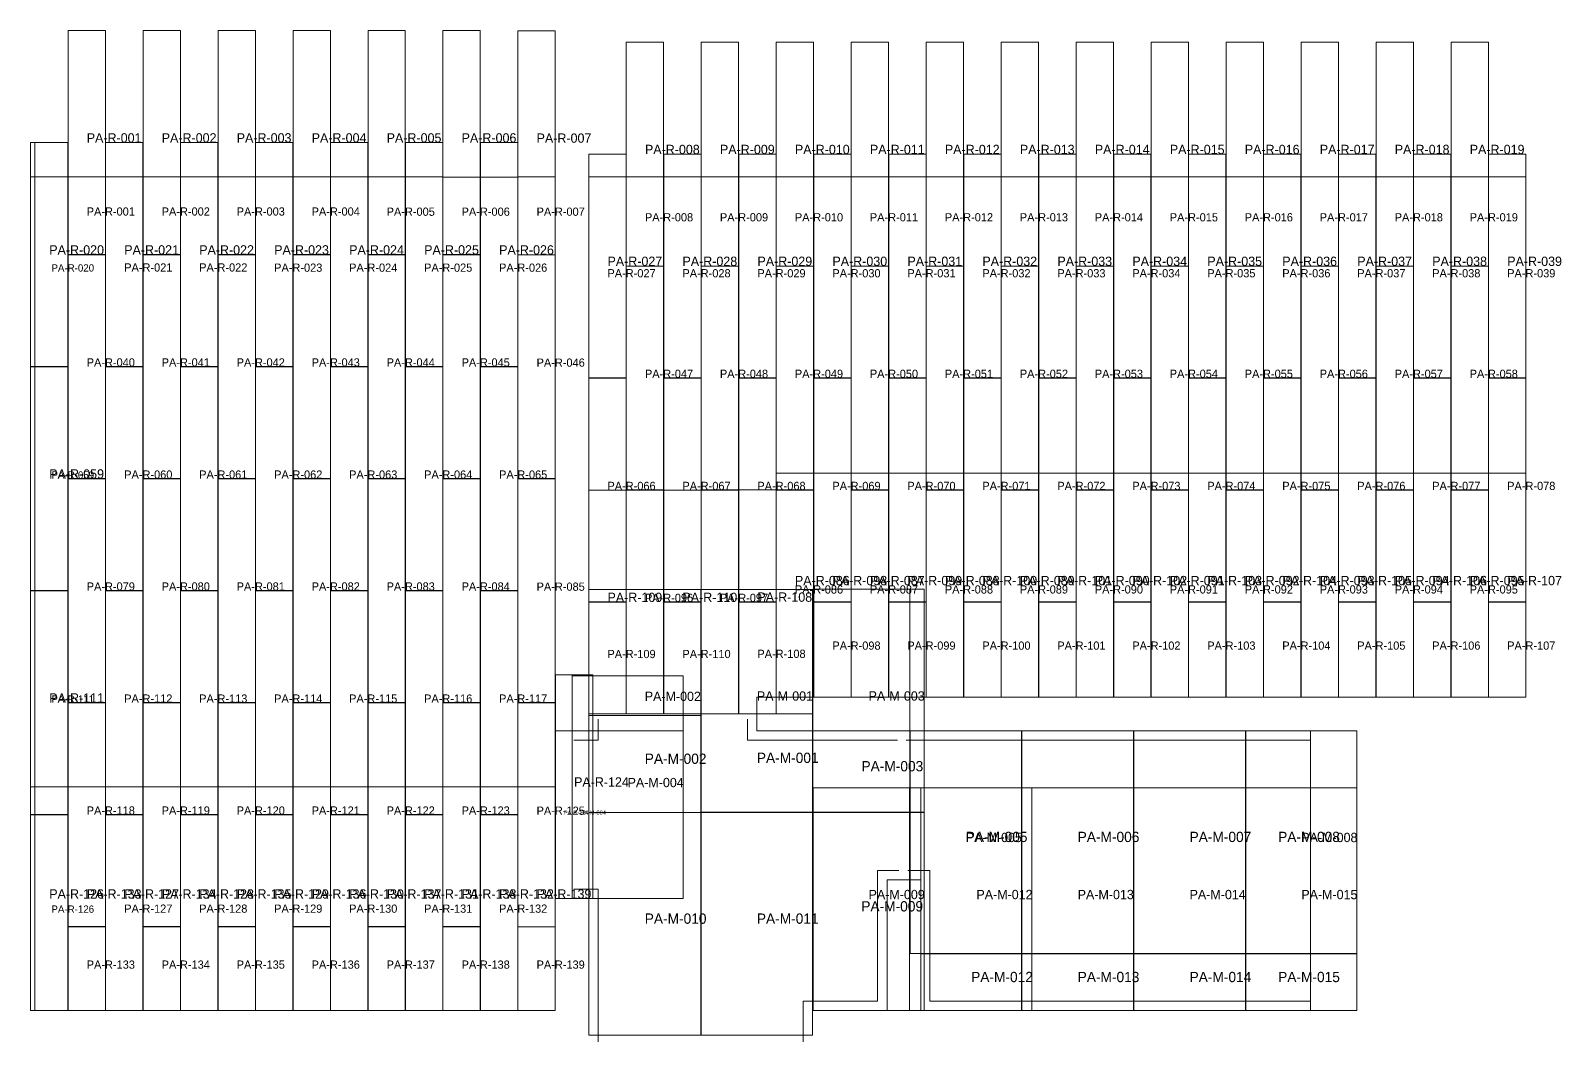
# Model space of a CAD drawing. Header units: metres. Extents: x 489.5 to 518.3, y -112.5 to -80.1.
# Drawn here: x 499.75 to 507.96, y -86.69 to -81.31 of the extents above; entities that cross this region are included whole.
import ezdxf

# ---------------------------------------------------------------- set-up
doc = ezdxf.new("R2010")
doc.units = ezdxf.units.M
for name, color, linetype, lineweight, plot in [('ETIQUETAS', 7, 'Continuous', 0, False), ('PISO-MORET', 30, 'Continuous', 0, False), ('PISO-ROYAL-WALNUT', 4, 'Continuous', 0, False), ('SOBRANTES-MAPA', 6, 'Continuous', 0, False), ('SOBRANTES-RECORTE', 2, 'Continuous', 0, False), ('SOBRANTES-TEXTO', 6, 'Continuous', 0, False), ('ZOCLO', 3, 'Continuous', 0, False)]:
    doc.layers.add(name, color=color, linetype=linetype, lineweight=lineweight, plot=plot)

msp = doc.modelspace()

# ---------------------------------------------------------------- linework, layer by layer
at = {"layer": 'PISO-MORET'}
for points in [[(502.744, -85.498), (503.344, -85.498), (503.344, -84.978), (502.744, -84.978)], [(503.9442, -85.4964), (503.3462, -85.4964), (503.3462, -84.9692), (503.6443, -84.9692), (503.6443, -85.0604), (503.9442, -85.0604)], [(502.654, -85.96), (502.744, -85.96), (502.744, -85.06), (502.654, -85.06)], [(503.946, -85.496), (504.466, -85.496), (504.466, -85.06), (503.946, -85.06)], [(504.4662, -85.0604), (505.0642, -85.0604), (505.0642, -86.2544), (504.5242, -86.2544), (504.5242, -85.8604), (504.4662, -85.8604)], [(505.0662, -86.2544), (505.6642, -86.2544), (505.6642, -85.0604), (505.0662, -85.0604)], [(505.6662, -86.2544), (506.2642, -86.2544), (506.2642, -85.0604), (505.6662, -85.0604)], [(506.2662, -86.2544), (506.6142, -86.2544), (506.6142, -85.0604), (506.2662, -85.0604)], [(502.7442, -86.6924), (503.3442, -86.6924), (503.3442, -85.4984), (502.7442, -85.4984)], [(503.3462, -86.6924), (503.9442, -86.6924), (503.9442, -85.4984), (503.3462, -85.4984)], [(503.9462, -86.5604), (503.9462, -85.4984), (504.4642, -85.4984), (504.4642, -85.8604), (504.3442, -85.8604), (504.3442, -86.5604)], [(504.5242, -86.5604), (505.0642, -86.5604), (505.0642, -86.2564), (504.5242, -86.2564)], [(505.0662, -86.5604), (505.6642, -86.5604), (505.6642, -86.2564), (505.0662, -86.2564)], [(505.6662, -86.5604), (506.2642, -86.5604), (506.2642, -86.2564), (505.6662, -86.2564)], [(506.2662, -86.5604), (506.6142, -86.5604), (506.6142, -86.2564), (506.2662, -86.2564)]]:
    msp.add_lwpolyline(points, close=True, dxfattribs=at)
at = {"layer": 'PISO-ROYAL-WALNUT'}
for points in [[(499.7742, -83.1079), (499.9512, -83.1079), (499.9512, -82.0906), (499.7742, -82.0906)], [(499.9522, -82.5074), (500.1522, -82.5074), (500.1522, -82.0906), (499.9522, -82.0906)], [(500.1532, -83.1079), (500.3532, -83.1079), (500.3532, -82.0907), (500.1532, -82.0907)], [(500.3542, -82.5074), (500.5542, -82.5074), (500.5542, -82.0909), (500.3542, -82.0909)], [(500.5552, -83.1079), (500.7552, -83.1079), (500.7552, -82.091), (500.5552, -82.091)], [(500.7562, -82.5074), (500.9562, -82.5074), (500.9562, -82.0912), (500.7562, -82.0912)], [(500.9572, -83.1079), (501.1572, -83.1079), (501.1572, -82.0913), (500.9572, -82.0913)], [(501.1582, -82.5074), (501.3582, -82.5074), (501.3582, -82.0915), (501.1582, -82.0915)], [(501.3592, -83.1079), (501.5592, -83.1079), (501.5592, -82.0916), (501.3592, -82.0916)], [(501.5602, -82.5074), (501.7602, -82.5074), (501.7602, -82.0918), (501.5602, -82.0918)], [(501.7612, -83.1079), (501.9612, -83.1079), (501.9612, -82.0919), (501.7612, -82.0919)], [(501.9622, -82.5074), (502.1622, -82.5074), (502.1622, -82.0921), (501.9622, -82.0921)], [(502.1632, -83.1079), (502.3632, -83.1079), (502.3632, -82.0922), (502.1632, -82.0922)], [(502.3642, -82.5087), (502.5642, -82.5087), (502.5642, -82.0905), (502.3642, -82.0905)], [(502.7442, -83.1689), (502.9442, -83.1689), (502.9442, -82.0905), (502.7442, -82.0905)], [(502.9452, -82.5694), (503.1452, -82.5694), (503.1452, -82.0905), (502.9452, -82.0905)], [(503.1462, -83.1689), (503.3462, -83.1689), (503.3462, -82.0905), (503.1462, -82.0905)], [(503.3472, -82.5694), (503.5472, -82.5694), (503.5472, -82.0905), (503.3472, -82.0905)], [(503.5482, -83.1689), (503.7482, -83.1689), (503.7482, -82.0905), (503.5482, -82.0905)], [(503.7492, -82.5694), (503.9492, -82.5694), (503.9492, -82.0905), (503.7492, -82.0905)], [(503.9502, -83.1689), (504.1502, -83.1689), (504.1502, -82.0905), (503.9502, -82.0905)], [(504.1512, -82.5694), (504.3512, -82.5694), (504.3512, -82.0905), (504.1512, -82.0905)], [(504.3522, -83.1689), (504.5522, -83.1689), (504.5522, -82.0905), (504.3522, -82.0905)], [(504.5532, -82.5694), (504.7532, -82.5694), (504.7532, -82.0905), (504.5532, -82.0905)], [(504.7542, -83.1689), (504.9542, -83.1689), (504.9542, -82.0905), (504.7542, -82.0905)], [(504.9552, -82.5694), (505.1552, -82.5694), (505.1552, -82.0905), (504.9552, -82.0905)], [(505.1562, -83.1689), (505.3562, -83.1689), (505.3562, -82.0905), (505.1562, -82.0905)], [(505.3572, -82.5694), (505.5572, -82.5694), (505.5572, -82.0905), (505.3572, -82.0905)], [(505.5582, -83.1689), (505.7582, -83.1689), (505.7582, -82.0905), (505.5582, -82.0905)], [(505.7592, -82.5694), (505.9592, -82.5694), (505.9592, -82.0905), (505.7592, -82.0905)], [(505.9602, -83.1689), (506.1602, -83.1689), (506.1602, -82.0905), (505.9602, -82.0905)], [(506.1612, -82.5694), (506.3612, -82.5694), (506.3612, -82.0905), (506.1612, -82.0905)], [(506.3622, -83.1689), (506.5622, -83.1689), (506.5622, -82.0905), (506.3622, -82.0905)], [(506.5632, -82.5694), (506.7632, -82.5694), (506.7632, -82.0905), (506.5632, -82.0905)], [(506.7642, -83.1689), (506.9642, -83.1689), (506.9642, -82.0905), (506.7642, -82.0905)], [(506.9652, -82.5694), (507.1652, -82.5694), (507.1652, -82.0905), (506.9652, -82.0905)], [(507.1662, -83.1689), (507.3662, -83.1689), (507.3662, -82.0905), (507.1662, -82.0905)], [(507.3672, -82.5694), (507.5672, -82.5694), (507.5672, -82.0905), (507.3672, -82.0905)], [(507.5682, -83.1689), (507.7682, -83.1689), (507.7682, -82.0905), (507.5682, -82.0905)], [(499.9522, -83.7084), (500.1522, -83.7084), (500.1522, -82.5084), (499.9522, -82.5084)], [(500.3542, -83.7084), (500.5542, -83.7084), (500.5542, -82.5084), (500.3542, -82.5084)], [(500.7562, -83.7084), (500.9562, -83.7084), (500.9562, -82.5084), (500.7562, -82.5084)], [(501.1582, -83.7084), (501.3582, -83.7084), (501.3582, -82.5084), (501.1582, -82.5084)], [(501.5602, -83.7084), (501.7602, -83.7084), (501.7602, -82.5084), (501.5602, -82.5084)], [(501.9622, -83.7084), (502.1622, -83.7084), (502.1622, -82.5084), (501.9622, -82.5084)], [(502.3642, -83.7087), (502.5642, -83.7087), (502.5642, -82.5087), (502.3642, -82.5087)], [(502.9452, -83.7694), (503.1452, -83.7694), (503.1452, -82.5694), (502.9452, -82.5694)], [(503.3472, -83.7694), (503.5472, -83.7694), (503.5472, -82.5694), (503.3472, -82.5694)], [(503.7492, -83.7694), (503.9492, -83.7694), (503.9492, -82.5694), (503.7492, -82.5694)], [(504.1512, -83.7694), (504.3512, -83.7694), (504.3512, -82.5694), (504.1512, -82.5694)], [(504.5532, -83.7694), (504.7532, -83.7694), (504.7532, -82.5694), (504.5532, -82.5694)], [(504.9552, -83.7694), (505.1552, -83.7694), (505.1552, -82.5694), (504.9552, -82.5694)], [(505.3572, -83.7694), (505.5572, -83.7694), (505.5572, -82.5694), (505.3572, -82.5694)], [(505.7592, -83.7694), (505.9592, -83.7694), (505.9592, -82.5694), (505.7592, -82.5694)], [(506.1612, -83.7694), (506.3612, -83.7694), (506.3612, -82.5694), (506.1612, -82.5694)], [(506.5632, -83.7694), (506.7632, -83.7694), (506.7632, -82.5694), (506.5632, -82.5694)], [(506.9652, -83.7694), (507.1652, -83.7694), (507.1652, -82.5694), (506.9652, -82.5694)], [(507.3672, -83.7694), (507.5672, -83.7694), (507.5672, -82.5694), (507.3672, -82.5694)], [(499.7742, -84.3089), (499.9512, -84.3089), (499.9512, -83.1089), (499.7742, -83.1089)], [(500.1532, -84.3089), (500.3532, -84.3089), (500.3532, -83.1089), (500.1532, -83.1089)], [(500.5552, -84.3089), (500.7552, -84.3089), (500.7552, -83.1089), (500.5552, -83.1089)], [(500.9572, -84.3089), (501.1572, -84.3089), (501.1572, -83.1089), (500.9572, -83.1089)], [(501.3592, -84.3089), (501.5592, -84.3089), (501.5592, -83.1089), (501.3592, -83.1089)], [(501.7612, -84.3089), (501.9612, -84.3089), (501.9612, -83.1089), (501.7612, -83.1089)], [(502.1632, -84.3089), (502.3632, -84.3089), (502.3632, -83.1089), (502.1632, -83.1089)], [(502.7442, -84.3699), (502.9442, -84.3699), (502.9442, -83.1699), (502.7442, -83.1699)], [(503.1462, -84.3699), (503.3462, -84.3699), (503.3462, -83.1699), (503.1462, -83.1699)], [(503.5482, -84.3699), (503.7482, -84.3699), (503.7482, -83.1699), (503.5482, -83.1699)], [(503.9502, -84.3699), (504.1502, -84.3699), (504.1502, -83.1699), (503.9502, -83.1699)], [(504.3522, -84.3699), (504.5522, -84.3699), (504.5522, -83.1699), (504.3522, -83.1699)], [(504.7542, -84.3699), (504.9542, -84.3699), (504.9542, -83.1699), (504.7542, -83.1699)], [(505.1562, -84.3699), (505.3562, -84.3699), (505.3562, -83.1699), (505.1562, -83.1699)], [(505.5582, -84.3699), (505.7582, -84.3699), (505.7582, -83.1699), (505.5582, -83.1699)], [(505.9602, -84.3699), (506.1602, -84.3699), (506.1602, -83.1699), (505.9602, -83.1699)], [(506.3622, -84.3699), (506.5622, -84.3699), (506.5622, -83.1699), (506.3622, -83.1699)], [(506.7642, -84.3699), (506.9642, -84.3699), (506.9642, -83.1699), (506.7642, -83.1699)], [(507.1662, -84.3699), (507.3662, -84.3699), (507.3662, -83.1699), (507.1662, -83.1699)], [(507.5682, -84.3699), (507.7682, -84.3699), (507.7682, -83.1699), (507.5682, -83.1699)], [(499.9522, -84.9094), (500.1522, -84.9094), (500.1522, -83.7094), (499.9522, -83.7094)], [(500.3542, -84.9094), (500.5542, -84.9094), (500.5542, -83.7094), (500.3542, -83.7094)], [(500.7562, -84.9094), (500.9562, -84.9094), (500.9562, -83.7094), (500.7562, -83.7094)], [(501.1582, -84.9094), (501.3582, -84.9094), (501.3582, -83.7094), (501.1582, -83.7094)], [(501.5602, -84.9094), (501.7602, -84.9094), (501.7602, -83.7094), (501.5602, -83.7094)], [(501.9622, -84.9094), (502.1622, -84.9094), (502.1622, -83.7094), (501.9622, -83.7094)], [(502.3642, -84.9097), (502.5642, -84.9097), (502.5642, -83.7097), (502.3642, -83.7097)], [(502.9452, -84.9704), (503.1452, -84.9704), (503.1452, -83.7704), (502.9452, -83.7704)], [(503.3472, -84.9704), (503.5472, -84.9704), (503.5472, -83.7704), (503.3472, -83.7704)], [(503.7492, -84.8804), (503.9492, -84.8804), (503.9492, -83.7703), (503.7492, -83.7703)], [(504.1512, -84.8804), (504.3512, -84.8804), (504.3512, -83.7703), (504.1512, -83.7703)], [(504.5532, -84.8804), (504.7532, -84.8804), (504.7532, -83.7703), (504.5532, -83.7703)], [(504.9552, -84.8804), (505.1552, -84.8804), (505.1552, -83.7703), (504.9552, -83.7703)], [(505.3572, -84.8804), (505.5572, -84.8804), (505.5572, -83.7703), (505.3572, -83.7703)], [(505.7592, -84.8804), (505.9592, -84.8804), (505.9592, -83.7703), (505.7592, -83.7703)], [(506.1612, -84.8804), (506.3612, -84.8804), (506.3612, -83.7703), (506.1612, -83.7703)], [(506.5632, -84.8804), (506.7632, -84.8804), (506.7632, -83.7703), (506.5632, -83.7703)], [(506.9652, -84.8804), (507.1652, -84.8804), (507.1652, -83.7703), (506.9652, -83.7703)], [(507.3672, -84.8804), (507.5672, -84.8804), (507.5672, -83.7703), (507.3672, -83.7703)], [(499.7742, -85.5099), (499.9512, -85.5099), (499.9512, -84.3099), (499.7742, -84.3099)], [(500.1532, -85.5099), (500.3532, -85.5099), (500.3532, -84.3099), (500.1532, -84.3099)], [(500.5552, -85.5099), (500.7552, -85.5099), (500.7552, -84.3099), (500.5552, -84.3099)], [(500.9572, -85.5099), (501.1572, -85.5099), (501.1572, -84.3099), (500.9572, -84.3099)], [(501.3592, -85.5099), (501.5592, -85.5099), (501.5592, -84.3099), (501.3592, -84.3099)], [(501.7612, -85.5099), (501.9612, -85.5099), (501.9612, -84.3099), (501.7612, -84.3099)], [(502.1632, -85.5099), (502.3632, -85.5099), (502.3632, -84.3099), (502.1632, -84.3099)], [(502.7442, -84.9704), (502.9442, -84.9704), (502.9442, -84.3709), (502.7442, -84.3709)], [(503.1462, -84.9704), (503.3462, -84.9704), (503.3462, -84.3709), (503.1462, -84.3709)], [(503.548, -84.969), (503.548, -84.371), (503.748, -84.371), (503.748, -84.8804), (503.6443, -84.8804), (503.6443, -84.969)], [(503.9502, -84.8804), (504.1502, -84.8804), (504.1502, -84.3708), (503.9502, -84.3708)], [(504.3522, -84.8804), (504.5522, -84.8804), (504.5522, -84.3708), (504.3522, -84.3708)], [(504.7542, -84.8804), (504.9542, -84.8804), (504.9542, -84.3708), (504.7542, -84.3708)], [(505.1562, -84.8804), (505.3562, -84.8804), (505.3562, -84.3708), (505.1562, -84.3708)], [(505.5582, -84.8804), (505.7582, -84.8804), (505.7582, -84.3708), (505.5582, -84.3708)], [(505.9602, -84.8804), (506.1602, -84.8804), (506.1602, -84.3708), (505.9602, -84.3708)], [(506.3622, -84.8804), (506.5622, -84.8804), (506.5622, -84.3708), (506.3622, -84.3708)], [(506.7642, -84.8804), (506.9642, -84.8804), (506.9642, -84.3708), (506.7642, -84.3708)], [(507.1662, -84.8804), (507.3662, -84.8804), (507.3662, -84.3708), (507.1662, -84.3708)], [(507.5682, -84.8804), (507.7682, -84.8804), (507.7682, -84.3708), (507.5682, -84.3708)], [(499.9522, -86.1104), (500.1522, -86.1104), (500.1522, -84.9104), (499.9522, -84.9104)], [(500.3542, -86.1104), (500.5542, -86.1104), (500.5542, -84.9104), (500.3542, -84.9104)], [(500.7562, -86.1104), (500.9562, -86.1104), (500.9562, -84.9104), (500.7562, -84.9104)], [(501.1582, -86.1104), (501.3582, -86.1104), (501.3582, -84.9104), (501.1582, -84.9104)], [(501.5602, -86.1104), (501.7602, -86.1104), (501.7602, -84.9104), (501.5602, -84.9104)], [(501.9622, -86.1104), (502.1622, -86.1104), (502.1622, -84.9104), (501.9622, -84.9104)], [(502.3642, -86.1107), (502.5642, -86.1107), (502.5642, -84.9107), (502.3642, -84.9107)], [(502.565, -85.96), (502.654, -85.96), (502.654, -85.06), (502.565, -85.06)], [(499.7742, -86.5604), (499.9512, -86.5604), (499.9512, -85.5109), (499.7742, -85.5109)], [(500.1532, -86.5604), (500.3532, -86.5604), (500.3532, -85.5109), (500.1532, -85.5109)], [(500.5552, -86.5604), (500.7552, -86.5604), (500.7552, -85.5109), (500.5552, -85.5109)], [(500.9572, -86.5604), (501.1572, -86.5604), (501.1572, -85.5109), (500.9572, -85.5109)], [(501.3592, -86.5604), (501.5592, -86.5604), (501.5592, -85.5109), (501.3592, -85.5109)], [(501.7612, -86.5604), (501.9612, -86.5604), (501.9612, -85.5109), (501.7612, -85.5109)], [(502.1632, -86.5604), (502.3632, -86.5604), (502.3632, -85.5109), (502.1632, -85.5109)], [(499.9522, -86.5604), (500.1522, -86.5604), (500.1522, -86.1114), (499.9522, -86.1114)], [(500.3542, -86.5604), (500.5542, -86.5604), (500.5542, -86.1114), (500.3542, -86.1114)], [(500.7562, -86.5604), (500.9562, -86.5604), (500.9562, -86.1114), (500.7562, -86.1114)], [(501.1582, -86.5604), (501.3582, -86.5604), (501.3582, -86.1114), (501.1582, -86.1114)], [(501.5602, -86.5604), (501.7602, -86.5604), (501.7602, -86.1114), (501.5602, -86.1114)], [(501.9622, -86.5604), (502.1622, -86.5604), (502.1622, -86.1114), (501.9622, -86.1114)], [(502.3642, -86.5607), (502.5642, -86.5607), (502.5642, -86.1117), (502.3642, -86.1117)]]:
    msp.add_lwpolyline(points, close=True, dxfattribs=at)
at = {"layer": 'SOBRANTES-MAPA'}
for points in [[(499.9522, -82.5074), (500.1522, -82.5074), (500.1522, -81.3074), (499.9522, -81.3074)], [(500.3542, -82.5074), (500.5542, -82.5074), (500.5542, -81.3074), (500.3542, -81.3074)], [(500.7562, -82.5074), (500.9562, -82.5074), (500.9562, -81.3074), (500.7562, -81.3074)], [(501.1582, -82.5074), (501.3582, -82.5074), (501.3582, -81.3074), (501.1582, -81.3074)], [(501.5602, -82.5074), (501.7602, -82.5074), (501.7602, -81.3074), (501.5602, -81.3074)], [(501.9622, -82.5074), (502.1622, -82.5074), (502.1622, -81.3074), (501.9622, -81.3074)], [(502.3642, -82.5087), (502.5642, -82.5087), (502.5642, -81.3087), (502.3642, -81.3087)], [(502.9452, -82.5694), (503.1452, -82.5694), (503.1452, -81.3694), (502.9452, -81.3694)], [(503.3472, -82.5694), (503.5472, -82.5694), (503.5472, -81.3694), (503.3472, -81.3694)], [(503.7492, -82.5694), (503.9492, -82.5694), (503.9492, -81.3694), (503.7492, -81.3694)], [(504.1512, -82.5694), (504.3512, -82.5694), (504.3512, -81.3694), (504.1512, -81.3694)], [(504.5532, -82.5694), (504.7532, -82.5694), (504.7532, -81.3694), (504.5532, -81.3694)], [(504.9552, -82.5694), (505.1552, -82.5694), (505.1552, -81.3694), (504.9552, -81.3694)], [(505.3572, -82.5694), (505.5572, -82.5694), (505.5572, -81.3694), (505.3572, -81.3694)], [(505.7592, -82.5694), (505.9592, -82.5694), (505.9592, -81.3694), (505.7592, -81.3694)], [(506.1612, -82.5694), (506.3612, -82.5694), (506.3612, -81.3694), (506.1612, -81.3694)], [(506.5632, -82.5694), (506.7632, -82.5694), (506.7632, -81.3694), (506.5632, -81.3694)], [(506.9652, -82.5694), (507.1652, -82.5694), (507.1652, -81.3694), (506.9652, -81.3694)], [(507.3672, -82.5694), (507.5672, -82.5694), (507.5672, -81.3694), (507.3672, -81.3694)], [(499.7512, -83.1079), (499.9512, -83.1079), (499.9512, -81.9079), (499.7512, -81.9079)], [(500.1532, -83.1079), (500.3532, -83.1079), (500.3532, -81.9079), (500.1532, -81.9079)], [(500.5552, -83.1079), (500.7552, -83.1079), (500.7552, -81.9079), (500.5552, -81.9079)], [(500.9572, -83.1079), (501.1572, -83.1079), (501.1572, -81.9079), (500.9572, -81.9079)], [(501.3592, -83.1079), (501.5592, -83.1079), (501.5592, -81.9079), (501.3592, -81.9079)], [(501.7612, -83.1079), (501.9612, -83.1079), (501.9612, -81.9079), (501.7612, -81.9079)], [(502.1632, -83.1079), (502.3632, -83.1079), (502.3632, -81.9079), (502.1632, -81.9079)], [(502.7442, -83.1689), (502.9442, -83.1689), (502.9442, -81.9689), (502.7442, -81.9689)], [(503.1462, -83.1689), (503.3462, -83.1689), (503.3462, -81.9689), (503.1462, -81.9689)], [(503.5482, -83.1689), (503.7482, -83.1689), (503.7482, -81.9689), (503.5482, -81.9689)], [(503.9502, -83.1689), (504.1502, -83.1689), (504.1502, -81.9689), (503.9502, -81.9689)], [(504.3522, -83.1689), (504.5522, -83.1689), (504.5522, -81.9689), (504.3522, -81.9689)], [(504.7542, -83.1689), (504.9542, -83.1689), (504.9542, -81.9689), (504.7542, -81.9689)], [(505.1562, -83.1689), (505.3562, -83.1689), (505.3562, -81.9689), (505.1562, -81.9689)], [(505.5582, -83.1689), (505.7582, -83.1689), (505.7582, -81.9689), (505.5582, -81.9689)], [(505.9602, -83.1689), (506.1602, -83.1689), (506.1602, -81.9689), (505.9602, -81.9689)], [(506.3622, -83.1689), (506.5622, -83.1689), (506.5622, -81.9689), (506.3622, -81.9689)], [(506.7642, -83.1689), (506.9642, -83.1689), (506.9642, -81.9689), (506.7642, -81.9689)], [(507.1662, -83.1689), (507.3662, -83.1689), (507.3662, -81.9689), (507.1662, -81.9689)], [(507.5682, -83.1689), (507.7682, -83.1689), (507.7682, -81.9689), (507.5682, -81.9689)], [(499.7512, -84.3089), (499.9512, -84.3089), (499.9512, -83.1089), (499.7512, -83.1089)], [(503.7492, -84.8804), (503.9492, -84.8804), (503.9492, -83.6804), (503.7492, -83.6804)], [(503.9502, -84.8804), (504.1502, -84.8804), (504.1502, -83.6804), (503.9502, -83.6804)], [(504.1512, -84.8804), (504.3512, -84.8804), (504.3512, -83.6804), (504.1512, -83.6804)], [(504.3522, -84.8804), (504.5522, -84.8804), (504.5522, -83.6804), (504.3522, -83.6804)], [(504.5532, -84.8804), (504.7532, -84.8804), (504.7532, -83.6804), (504.5532, -83.6804)], [(504.7542, -84.8804), (504.9542, -84.8804), (504.9542, -83.6804), (504.7542, -83.6804)], [(504.9552, -84.8804), (505.1552, -84.8804), (505.1552, -83.6804), (504.9552, -83.6804)], [(505.1562, -84.8804), (505.3562, -84.8804), (505.3562, -83.6804), (505.1562, -83.6804)], [(505.3572, -84.8804), (505.5572, -84.8804), (505.5572, -83.6804), (505.3572, -83.6804)], [(505.5582, -84.8804), (505.7582, -84.8804), (505.7582, -83.6804), (505.5582, -83.6804)], [(505.7592, -84.8804), (505.9592, -84.8804), (505.9592, -83.6804), (505.7592, -83.6804)], [(505.9602, -84.8804), (506.1602, -84.8804), (506.1602, -83.6804), (505.9602, -83.6804)], [(506.1612, -84.8804), (506.3612, -84.8804), (506.3612, -83.6804), (506.1612, -83.6804)], [(506.3622, -84.8804), (506.5622, -84.8804), (506.5622, -83.6804), (506.3622, -83.6804)], [(506.5632, -84.8804), (506.7632, -84.8804), (506.7632, -83.6804), (506.5632, -83.6804)], [(506.7642, -84.8804), (506.9642, -84.8804), (506.9642, -83.6804), (506.7642, -83.6804)], [(506.9652, -84.8804), (507.1652, -84.8804), (507.1652, -83.6804), (506.9652, -83.6804)], [(507.1662, -84.8804), (507.3662, -84.8804), (507.3662, -83.6804), (507.1662, -83.6804)], [(507.3672, -84.8804), (507.5672, -84.8804), (507.5672, -83.6804), (507.3672, -83.6804)], [(507.5682, -84.8804), (507.7682, -84.8804), (507.7682, -83.6804), (507.5682, -83.6804)], [(502.7442, -84.9704), (502.9442, -84.9704), (502.9442, -83.7704), (502.7442, -83.7704)], [(503.1462, -84.9704), (503.3462, -84.9704), (503.3462, -83.7704), (503.1462, -83.7704)], [(503.548, -84.969), (503.748, -84.969), (503.748, -83.769), (503.548, -83.769)], [(499.7512, -85.5099), (499.9512, -85.5099), (499.9512, -84.3099), (499.7512, -84.3099)], [(502.744, -85.498), (503.344, -85.498), (503.344, -84.304), (502.744, -84.304)], [(503.3462, -85.4964), (503.9442, -85.4964), (503.9442, -84.3024), (503.3462, -84.3024)], [(503.946, -85.496), (504.542, -85.496), (504.542, -84.302), (503.946, -84.302)], [(502.565, -85.96), (502.765, -85.96), (502.765, -84.76), (502.565, -84.76)], [(502.654, -85.96), (503.25, -85.96), (503.25, -84.766), (502.654, -84.766)], [(504.4662, -86.2544), (505.0642, -86.2544), (505.0642, -85.0604), (504.4662, -85.0604)], [(506.2662, -86.2544), (506.8622, -86.2544), (506.8622, -85.0604), (506.2662, -85.0604)], [(499.7512, -86.5604), (499.9512, -86.5604), (499.9512, -85.3604), (499.7512, -85.3604)], [(499.9522, -86.5604), (500.1522, -86.5604), (500.1522, -85.3604), (499.9522, -85.3604)], [(500.1532, -86.5604), (500.3532, -86.5604), (500.3532, -85.3604), (500.1532, -85.3604)], [(500.3542, -86.5604), (500.5542, -86.5604), (500.5542, -85.3604), (500.3542, -85.3604)], [(500.5552, -86.5604), (500.7552, -86.5604), (500.7552, -85.3604), (500.5552, -85.3604)], [(500.7562, -86.5604), (500.9562, -86.5604), (500.9562, -85.3604), (500.7562, -85.3604)], [(500.9572, -86.5604), (501.1572, -86.5604), (501.1572, -85.3604), (500.9572, -85.3604)], [(501.1582, -86.5604), (501.3582, -86.5604), (501.3582, -85.3604), (501.1582, -85.3604)], [(501.3592, -86.5604), (501.5592, -86.5604), (501.5592, -85.3604), (501.3592, -85.3604)], [(501.5602, -86.5604), (501.7602, -86.5604), (501.7602, -85.3604), (501.5602, -85.3604)], [(501.7612, -86.5604), (501.9612, -86.5604), (501.9612, -85.3604), (501.7612, -85.3604)], [(501.9622, -86.5604), (502.1622, -86.5604), (502.1622, -85.3604), (501.9622, -85.3604)], [(502.1632, -86.5604), (502.3632, -86.5604), (502.3632, -85.3604), (502.1632, -85.3604)], [(502.3642, -86.5607), (502.5642, -86.5607), (502.5642, -85.3607), (502.3642, -85.3607)], [(503.9462, -86.5604), (504.5422, -86.5604), (504.5422, -85.3664), (503.9462, -85.3664)], [(504.5242, -86.5604), (505.1202, -86.5604), (505.1202, -85.3664), (504.5242, -85.3664)], [(505.0662, -86.5604), (505.6642, -86.5604), (505.6642, -85.3664), (505.0662, -85.3664)], [(505.6662, -86.5604), (506.2642, -86.5604), (506.2642, -85.3664), (505.6662, -85.3664)], [(506.2662, -86.5604), (506.8622, -86.5604), (506.8622, -85.3664), (506.2662, -85.3664)]]:
    msp.add_lwpolyline(points, close=True, dxfattribs=at)
at = {"layer": 'SOBRANTES-RECORTE'}
for points in [[(499.9522, -82.0906), (500.1522, -82.0906), (500.1522, -81.3074), (499.9522, -81.3074)], [(500.3542, -82.0909), (500.5542, -82.0909), (500.5542, -81.3074), (500.3542, -81.3074)], [(500.7562, -82.0912), (500.9562, -82.0912), (500.9562, -81.3074), (500.7562, -81.3074)], [(501.1582, -82.0915), (501.3582, -82.0915), (501.3582, -81.3074), (501.1582, -81.3074)], [(501.5602, -82.0918), (501.7602, -82.0918), (501.7602, -81.3074), (501.5602, -81.3074)], [(501.9622, -82.0921), (502.1622, -82.0921), (502.1622, -81.3074), (501.9622, -81.3074)], [(502.3642, -82.0905), (502.5642, -82.0905), (502.5642, -81.3087), (502.3642, -81.3087)], [(502.9452, -82.0905), (503.1452, -82.0905), (503.1452, -81.3694), (502.9452, -81.3694)], [(503.3472, -82.0905), (503.5472, -82.0905), (503.5472, -81.3694), (503.3472, -81.3694)], [(503.7492, -82.0905), (503.9492, -82.0905), (503.9492, -81.3694), (503.7492, -81.3694)], [(504.1512, -82.0905), (504.3512, -82.0905), (504.3512, -81.3694), (504.1512, -81.3694)], [(504.5532, -82.0905), (504.7532, -82.0905), (504.7532, -81.3694), (504.5532, -81.3694)], [(504.9552, -82.0905), (505.1552, -82.0905), (505.1552, -81.3694), (504.9552, -81.3694)], [(505.3572, -82.0905), (505.5572, -82.0905), (505.5572, -81.3694), (505.3572, -81.3694)], [(505.7592, -82.0905), (505.9592, -82.0905), (505.9592, -81.3694), (505.7592, -81.3694)], [(506.1612, -82.0905), (506.3612, -82.0905), (506.3612, -81.3694), (506.1612, -81.3694)], [(506.5632, -82.0905), (506.7632, -82.0905), (506.7632, -81.3694), (506.5632, -81.3694)], [(506.9652, -82.0905), (507.1652, -82.0905), (507.1652, -81.3694), (506.9652, -81.3694)], [(507.3672, -82.0905), (507.5672, -82.0905), (507.5672, -81.3694), (507.3672, -81.3694)], [(499.7742, -82.0906), (499.9512, -82.0906), (499.9512, -81.9079), (499.7742, -81.9079)], [(500.1532, -82.0907), (500.3532, -82.0907), (500.3532, -81.9079), (500.1532, -81.9079)], [(500.5552, -82.091), (500.7552, -82.091), (500.7552, -81.9079), (500.5552, -81.9079)], [(500.9572, -82.0913), (501.1572, -82.0913), (501.1572, -81.9079), (500.9572, -81.9079)], [(501.3592, -82.0916), (501.5592, -82.0916), (501.5592, -81.9079), (501.3592, -81.9079)], [(501.7612, -82.0919), (501.9612, -82.0919), (501.9612, -81.9079), (501.7612, -81.9079)], [(502.1632, -82.0922), (502.3632, -82.0922), (502.3632, -81.9079), (502.1632, -81.9079)], [(502.7442, -82.0905), (502.9442, -82.0905), (502.9442, -81.9689), (502.7442, -81.9689)], [(503.1462, -82.0905), (503.3462, -82.0905), (503.3462, -81.9689), (503.1462, -81.9689)], [(503.5482, -82.0905), (503.7482, -82.0905), (503.7482, -81.9689), (503.5482, -81.9689)], [(503.9502, -82.0905), (504.1502, -82.0905), (504.1502, -81.9689), (503.9502, -81.9689)], [(504.3522, -82.0905), (504.5522, -82.0905), (504.5522, -81.9689), (504.3522, -81.9689)], [(504.7542, -82.0905), (504.9542, -82.0905), (504.9542, -81.9689), (504.7542, -81.9689)], [(505.1562, -82.0905), (505.3562, -82.0905), (505.3562, -81.9689), (505.1562, -81.9689)], [(505.5582, -82.0905), (505.7582, -82.0905), (505.7582, -81.9689), (505.5582, -81.9689)], [(505.9602, -82.0905), (506.1602, -82.0905), (506.1602, -81.9689), (505.9602, -81.9689)], [(506.3622, -82.0905), (506.5622, -82.0905), (506.5622, -81.9689), (506.3622, -81.9689)], [(506.7642, -82.0905), (506.9642, -82.0905), (506.9642, -81.9689), (506.7642, -81.9689)], [(507.1662, -82.0905), (507.3662, -82.0905), (507.3662, -81.9689), (507.1662, -81.9689)], [(507.5682, -82.0905), (507.7682, -82.0905), (507.7682, -81.9689), (507.5682, -81.9689)], [(499.7512, -83.1079), (499.7742, -83.1079), (499.7742, -82.0906), (499.7512, -82.0906)], [(499.7512, -84.3089), (499.7742, -84.3089), (499.7742, -83.1089), (499.7512, -83.1089)], [(503.7492, -83.7703), (503.9492, -83.7703), (503.9492, -83.6804), (503.7492, -83.6804)], [(503.9502, -84.3708), (504.1502, -84.3708), (504.1502, -83.6804), (503.9502, -83.6804)], [(504.1512, -83.7703), (504.3512, -83.7703), (504.3512, -83.6804), (504.1512, -83.6804)], [(504.3522, -84.3708), (504.5522, -84.3708), (504.5522, -83.6804), (504.3522, -83.6804)], [(504.5532, -83.7703), (504.7532, -83.7703), (504.7532, -83.6804), (504.5532, -83.6804)], [(504.7542, -84.3708), (504.9542, -84.3708), (504.9542, -83.6804), (504.7542, -83.6804)], [(504.9552, -83.7703), (505.1552, -83.7703), (505.1552, -83.6804), (504.9552, -83.6804)], [(505.1562, -84.3708), (505.3562, -84.3708), (505.3562, -83.6804), (505.1562, -83.6804)], [(505.3572, -83.7703), (505.5572, -83.7703), (505.5572, -83.6804), (505.3572, -83.6804)], [(505.5582, -84.3708), (505.7582, -84.3708), (505.7582, -83.6804), (505.5582, -83.6804)], [(505.7592, -83.7703), (505.9592, -83.7703), (505.9592, -83.6804), (505.7592, -83.6804)], [(505.9602, -84.3708), (506.1602, -84.3708), (506.1602, -83.6804), (505.9602, -83.6804)], [(506.1612, -83.7703), (506.3612, -83.7703), (506.3612, -83.6804), (506.1612, -83.6804)], [(506.3622, -84.3708), (506.5622, -84.3708), (506.5622, -83.6804), (506.3622, -83.6804)], [(506.5632, -83.7703), (506.7632, -83.7703), (506.7632, -83.6804), (506.5632, -83.6804)], [(506.7642, -84.3708), (506.9642, -84.3708), (506.9642, -83.6804), (506.7642, -83.6804)], [(506.9652, -83.7703), (507.1652, -83.7703), (507.1652, -83.6804), (506.9652, -83.6804)], [(507.1662, -84.3708), (507.3662, -84.3708), (507.3662, -83.6804), (507.1662, -83.6804)], [(507.3672, -83.7703), (507.5672, -83.7703), (507.5672, -83.6804), (507.3672, -83.6804)], [(507.5682, -84.3708), (507.7682, -84.3708), (507.7682, -83.6804), (507.5682, -83.6804)], [(502.7442, -84.3709), (502.9442, -84.3709), (502.9442, -83.7704), (502.7442, -83.7704)], [(503.1462, -84.3709), (503.3462, -84.3709), (503.3462, -83.7704), (503.1462, -83.7704)], [(503.548, -84.371), (503.748, -84.371), (503.748, -83.769), (503.548, -83.769)], [(499.7512, -85.5099), (499.7742, -85.5099), (499.7742, -84.3099), (499.7512, -84.3099)], [(502.744, -84.978), (503.344, -84.978), (503.344, -84.304), (502.744, -84.304)], [(503.3462, -84.9692), (503.9442, -84.9692), (503.9442, -84.3024), (503.3462, -84.3024)], [(503.946, -85.06), (504.466, -85.06), (504.466, -84.302), (503.946, -84.302)], [(502.565, -85.06), (502.654, -85.06), (502.654, -84.76), (502.565, -84.76)], [(502.654, -85.06), (502.744, -85.06), (502.744, -84.766), (502.654, -84.766)], [(502.654, -85.96), (502.765, -85.96), (502.765, -85.06), (502.654, -85.06)], [(502.744, -85.96), (503.25, -85.96), (503.25, -85.06), (502.744, -85.06)], [(504.466, -85.496), (504.542, -85.496), (504.542, -85.06), (504.466, -85.06)], [(506.6142, -86.2544), (506.8622, -86.2544), (506.8622, -85.0604), (506.6142, -85.0604)], [(499.7742, -85.5109), (499.9512, -85.5109), (499.9512, -85.3604), (499.7742, -85.3604)], [(499.9522, -86.1114), (500.1522, -86.1114), (500.1522, -85.3604), (499.9522, -85.3604)], [(500.1532, -85.5109), (500.3532, -85.5109), (500.3532, -85.3604), (500.1532, -85.3604)], [(500.3542, -86.1114), (500.5542, -86.1114), (500.5542, -85.3604), (500.3542, -85.3604)], [(500.5552, -85.5109), (500.7552, -85.5109), (500.7552, -85.3604), (500.5552, -85.3604)], [(500.7562, -86.1114), (500.9562, -86.1114), (500.9562, -85.3604), (500.7562, -85.3604)], [(500.9572, -85.5109), (501.1572, -85.5109), (501.1572, -85.3604), (500.9572, -85.3604)], [(501.1582, -86.1114), (501.3582, -86.1114), (501.3582, -85.3604), (501.1582, -85.3604)], [(501.3592, -85.5109), (501.5592, -85.5109), (501.5592, -85.3604), (501.3592, -85.3604)], [(501.5602, -86.1114), (501.7602, -86.1114), (501.7602, -85.3604), (501.5602, -85.3604)], [(501.7612, -85.5109), (501.9612, -85.5109), (501.9612, -85.3604), (501.7612, -85.3604)], [(501.9622, -86.1114), (502.1622, -86.1114), (502.1622, -85.3604), (501.9622, -85.3604)], [(502.1632, -85.5109), (502.3632, -85.5109), (502.3632, -85.3604), (502.1632, -85.3604)], [(502.3642, -86.1117), (502.5642, -86.1117), (502.5642, -85.3607), (502.3642, -85.3607)], [(503.9462, -85.4984), (504.4642, -85.4984), (504.4642, -85.3664), (503.9462, -85.3664)], [(504.5242, -86.2564), (505.0642, -86.2564), (505.0642, -85.3664), (504.5242, -85.3664)], [(505.0662, -86.2564), (505.6642, -86.2564), (505.6642, -85.3664), (505.0662, -85.3664)], [(505.6662, -86.2564), (506.2642, -86.2564), (506.2642, -85.3664), (505.6662, -85.3664)], [(506.2662, -86.2564), (506.6142, -86.2564), (506.6142, -85.3664), (506.2662, -85.3664)], [(499.7512, -86.5604), (499.7742, -86.5604), (499.7742, -85.5109), (499.7512, -85.5109)], [(504.4642, -86.5604), (504.5422, -86.5604), (504.5422, -85.4984), (504.4642, -85.4984)], [(505.0642, -86.5604), (505.1202, -86.5604), (505.1202, -86.2564), (505.0642, -86.2564)], [(506.6142, -86.5604), (506.8622, -86.5604), (506.8622, -86.2564), (506.6142, -86.2564)]]:
    msp.add_lwpolyline(points, close=True, dxfattribs=at)
at = {"layer": 'ZOCLO'}
for p, q in [((502.7933, -84.9982), (502.7933, -85.1104)), ((503.5943, -84.9982), (503.5943, -85.1104)), ((502.7933, -85.1104), (502.6629, -85.1104)), ((503.5943, -85.1104), (504.3999, -85.1104)), ((504.4452, -85.1104), (506.6142, -85.1104)), ((504.4059, -85.8104), (504.2926, -85.8104)), ((504.2926, -85.8104), (504.2926, -86.5104)), ((504.5726, -85.8104), (504.4542, -85.8104)), ((504.5726, -86.5104), (504.5726, -85.8104)), ((502.7942, -85.9104), (502.6642, -85.9104)), ((502.7942, -86.7416), (502.7942, -85.9104)), ((504.2926, -86.5104), (503.8942, -86.5104)), ((503.8942, -86.5104), (503.8942, -89.9604)), ((506.6142, -86.5104), (504.5726, -86.5104))]:
    msp.add_line(p, q, dxfattribs=at)

# ---------------------------------------------------------------- texts
at = {"layer": 'ETIQUETAS'}
for s, height, p in [('PA-R-001', 0.044, (500.052, -82.299)), ('PA-R-002', 0.044, (500.454, -82.299)), ('PA-R-003', 0.044, (500.856, -82.299)), ('PA-R-004', 0.044, (501.258, -82.299)), ('PA-R-005', 0.044, (501.66, -82.3)), ('PA-R-006', 0.044, (502.062, -82.3)), ('PA-R-007', 0.044, (502.464, -82.3)), ('PA-R-008', 0.044, (503.045, -82.33)), ('PA-R-009', 0.044, (503.447, -82.33)), ('PA-R-010', 0.044, (503.849, -82.33)), ('PA-R-011', 0.044, (504.251, -82.33)), ('PA-R-012', 0.044, (504.653, -82.33)), ('PA-R-013', 0.044, (505.055, -82.33)), ('PA-R-014', 0.044, (505.457, -82.33)), ('PA-R-015', 0.044, (505.859, -82.33)), ('PA-R-016', 0.044, (506.261, -82.33)), ('PA-R-017', 0.044, (506.663, -82.33)), ('PA-R-018', 0.044, (507.065, -82.33)), ('PA-R-019', 0.044, (507.467, -82.33)), ('PA-R-020', 0.03894, (499.863, -82.599)), ('PA-R-021', 0.044, (500.253, -82.599)), ('PA-R-022', 0.044, (500.655, -82.599)), ('PA-R-023', 0.044, (501.057, -82.6)), ('PA-R-024', 0.044, (501.459, -82.6)), ('PA-R-025', 0.044, (501.861, -82.6)), ('PA-R-026', 0.044, (502.263, -82.6)), ('PA-R-027', 0.044, (502.844, -82.63)), ('PA-R-028', 0.044, (503.246, -82.63)), ('PA-R-029', 0.044, (503.648, -82.63)), ('PA-R-030', 0.044, (504.05, -82.63)), ('PA-R-031', 0.044, (504.452, -82.63)), ('PA-R-032', 0.044, (504.854, -82.63)), ('PA-R-033', 0.044, (505.256, -82.63)), ('PA-R-034', 0.044, (505.658, -82.63)), ('PA-R-035', 0.044, (506.06, -82.63)), ('PA-R-036', 0.044, (506.462, -82.63)), ('PA-R-037', 0.044, (506.864, -82.63)), ('PA-R-038', 0.044, (507.266, -82.63)), ('PA-R-039', 0.044, (507.668, -82.63)), ('PA-R-040', 0.044, (500.052, -83.108)), ('PA-R-041', 0.044, (500.454, -83.108)), ('PA-R-042', 0.044, (500.856, -83.108)), ('PA-R-043', 0.044, (501.258, -83.108)), ('PA-R-044', 0.044, (501.66, -83.108)), ('PA-R-045', 0.044, (502.062, -83.108)), ('PA-R-046', 0.044, (502.464, -83.109)), ('PA-R-047', 0.044, (503.045, -83.169)), ('PA-R-048', 0.044, (503.447, -83.169)), ('PA-R-049', 0.044, (503.849, -83.169)), ('PA-R-050', 0.044, (504.251, -83.169)), ('PA-R-051', 0.044, (504.653, -83.169)), ('PA-R-052', 0.044, (505.055, -83.169)), ('PA-R-053', 0.044, (505.457, -83.169)), ('PA-R-054', 0.044, (505.859, -83.169)), ('PA-R-055', 0.044, (506.261, -83.169)), ('PA-R-056', 0.044, (506.663, -83.169)), ('PA-R-057', 0.044, (507.065, -83.169)), ('PA-R-058', 0.044, (507.467, -83.169)), ('PA-R-059', 0.03894, (499.863, -83.709)), ('PA-R-060', 0.044, (500.253, -83.709)), ('PA-R-061', 0.044, (500.655, -83.709)), ('PA-R-062', 0.044, (501.057, -83.709)), ('PA-R-063', 0.044, (501.459, -83.709)), ('PA-R-064', 0.044, (501.861, -83.709)), ('PA-R-065', 0.044, (502.263, -83.709)), ('PA-R-066', 0.044, (502.844, -83.77)), ('PA-R-067', 0.044, (503.246, -83.77)), ('PA-R-068', 0.044, (503.648, -83.77)), ('PA-R-069', 0.044, (504.05, -83.77)), ('PA-R-070', 0.044, (504.452, -83.77)), ('PA-R-071', 0.044, (504.854, -83.77)), ('PA-R-072', 0.044, (505.256, -83.77)), ('PA-R-073', 0.044, (505.658, -83.77)), ('PA-R-074', 0.044, (506.06, -83.77)), ('PA-R-075', 0.044, (506.462, -83.77)), ('PA-R-076', 0.044, (506.864, -83.77)), ('PA-R-077', 0.044, (507.266, -83.77)), ('PA-R-078', 0.044, (507.668, -83.77)), ('PA-R-079', 0.044, (500.052, -84.309)), ('PA-R-080', 0.044, (500.454, -84.309)), ('PA-R-081', 0.044, (500.856, -84.309)), ('PA-R-082', 0.044, (501.258, -84.309)), ('PA-R-083', 0.044, (501.66, -84.309)), ('PA-R-084', 0.044, (502.062, -84.309)), ('PA-R-085', 0.044, (502.464, -84.31)), ('PA-R-086', 0.044, (503.849, -84.325)), ('PA-R-087', 0.044, (504.251, -84.325)), ('PA-R-088', 0.044, (504.653, -84.325)), ('PA-R-089', 0.044, (505.055, -84.325)), ('PA-R-090', 0.044, (505.457, -84.325)), ('PA-R-091', 0.044, (505.859, -84.325)), ('PA-R-092', 0.044, (506.261, -84.325)), ('PA-R-093', 0.044, (506.663, -84.325)), ('PA-R-094', 0.044, (507.065, -84.325)), ('PA-R-095', 0.044, (507.467, -84.325)), ('PA-R-096', 0.044, (503.045, -84.37)), ('PA-R-097', 0.044, (503.447, -84.37)), ('PA-R-098', 0.044, (504.05, -84.626)), ('PA-R-099', 0.044, (504.452, -84.626)), ('PA-R-100', 0.044, (504.854, -84.626)), ('PA-R-101', 0.044, (505.256, -84.626)), ('PA-R-102', 0.044, (505.658, -84.626)), ('PA-R-103', 0.044, (506.06, -84.626)), ('PA-R-104', 0.044, (506.462, -84.626)), ('PA-R-105', 0.044, (506.864, -84.626)), ('PA-R-106', 0.044, (507.266, -84.626)), ('PA-R-107', 0.044, (507.668, -84.626)), ('PA-R-109', 0.044, (502.844, -84.671)), ('PA-R-110', 0.044, (503.246, -84.671)), ('PA-R-108', 0.044, (503.648, -84.67)), ('PA-R-111', 0.03894, (499.863, -84.91)), ('PA-R-112', 0.044, (500.253, -84.91)), ('PA-R-113', 0.044, (500.655, -84.91)), ('PA-R-114', 0.044, (501.057, -84.91)), ('PA-R-115', 0.044, (501.459, -84.91)), ('PA-R-116', 0.044, (501.861, -84.91)), ('PA-R-117', 0.044, (502.263, -84.91)), ('PA-M-002', 0.055, (503.044, -85.238)), ('PA-M-001', 0.055, (503.645, -85.233)), ('PA-M-003', 0.055, (504.206, -85.278)), ('PA-R-118', 0.044, (500.052, -85.51)), ('PA-R-119', 0.044, (500.454, -85.51)), ('PA-R-120', 0.044, (500.856, -85.51)), ('PA-R-121', 0.044, (501.258, -85.51)), ('PA-R-122', 0.044, (501.66, -85.51)), ('PA-R-123', 0.044, (502.062, -85.51)), ('PA-R-125', 0.044, (502.464, -85.511)), ('PA-R-124', 0.022, (502.61, -85.51)), ('PA-M-004', 0.022, (502.699, -85.51)), ('PA-M-005', 0.055, (504.765, -85.657)), ('PA-M-006', 0.055, (505.365, -85.657)), ('PA-M-007', 0.055, (505.965, -85.657)), ('PA-M-008', 0.055, (506.44, -85.657)), ('PA-R-126', 0.03894, (499.863, -86.036)), ('PA-R-127', 0.044, (500.253, -86.036)), ('PA-R-128', 0.044, (500.655, -86.036)), ('PA-R-129', 0.044, (501.057, -86.036)), ('PA-R-130', 0.044, (501.459, -86.036)), ('PA-R-131', 0.044, (501.861, -86.036)), ('PA-R-132', 0.044, (502.263, -86.036)), ('PA-M-009', 0.055, (504.205, -86.029)), ('PA-M-010', 0.055, (503.044, -86.095)), ('PA-M-011', 0.055, (503.645, -86.095)), ('PA-R-133', 0.044, (500.052, -86.336)), ('PA-R-134', 0.044, (500.454, -86.336)), ('PA-R-135', 0.044, (500.856, -86.336)), ('PA-R-136', 0.044, (501.258, -86.336)), ('PA-R-137', 0.044, (501.66, -86.336)), ('PA-R-138', 0.044, (502.062, -86.336)), ('PA-R-139', 0.044, (502.464, -86.336)), ('PA-M-012', 0.055, (504.794, -86.408)), ('PA-M-013', 0.055, (505.365, -86.408)), ('PA-M-014', 0.055, (505.965, -86.408)), ('PA-M-015', 0.055, (506.44, -86.408))]:
    msp.add_text(s, height=height, dxfattribs=at).set_placement(p)
at = {"layer": 'SOBRANTES-TEXTO'}
for s, p in [('PA-R-001', (500.0522, -81.9074)), ('PA-R-002', (500.4542, -81.9074)), ('PA-R-003', (500.8562, -81.9074)), ('PA-R-004', (501.2582, -81.9074)), ('PA-R-005', (501.6602, -81.9074)), ('PA-R-006', (502.0622, -81.9074)), ('PA-R-007', (502.4642, -81.9087)), ('PA-R-008', (503.0452, -81.9694)), ('PA-R-009', (503.4472, -81.9694)), ('PA-R-010', (503.8492, -81.9694)), ('PA-R-011', (504.2512, -81.9694)), ('PA-R-012', (504.6532, -81.9694)), ('PA-R-013', (505.0552, -81.9694)), ('PA-R-014', (505.4572, -81.9694)), ('PA-R-015', (505.8592, -81.9694)), ('PA-R-016', (506.2612, -81.9694)), ('PA-R-017', (506.6632, -81.9694)), ('PA-R-018', (507.0652, -81.9694)), ('PA-R-019', (507.4672, -81.9694)), ('PA-R-020', (499.8512, -82.5079)), ('PA-R-021', (500.2532, -82.5079)), ('PA-R-022', (500.6552, -82.5079)), ('PA-R-023', (501.0572, -82.5079)), ('PA-R-024', (501.4592, -82.5079)), ('PA-R-025', (501.8612, -82.5079)), ('PA-R-026', (502.2632, -82.5079)), ('PA-R-027', (502.8442, -82.5689)), ('PA-R-028', (503.2462, -82.5689)), ('PA-R-029', (503.6482, -82.5689)), ('PA-R-030', (504.0502, -82.5689)), ('PA-R-031', (504.4522, -82.5689)), ('PA-R-032', (504.8542, -82.5689)), ('PA-R-033', (505.2562, -82.5689)), ('PA-R-034', (505.6582, -82.5689)), ('PA-R-035', (506.0602, -82.5689)), ('PA-R-036', (506.4622, -82.5689)), ('PA-R-037', (506.8642, -82.5689)), ('PA-R-038', (507.2662, -82.5689)), ('PA-R-039', (507.6682, -82.5689)), ('PA-R-059', (499.8512, -83.7089)), ('PA-R-086', (503.8492, -84.2804)), ('PA-R-098', (504.0502, -84.2804)), ('PA-R-087', (504.2512, -84.2804)), ('PA-R-099', (504.4522, -84.2804)), ('PA-R-088', (504.6532, -84.2804)), ('PA-R-100', (504.8542, -84.2804)), ('PA-R-089', (505.0552, -84.2804)), ('PA-R-101', (505.2562, -84.2804)), ('PA-R-090', (505.4572, -84.2804)), ('PA-R-102', (505.6582, -84.2804)), ('PA-R-091', (505.8592, -84.2804)), ('PA-R-103', (506.0602, -84.2804)), ('PA-R-092', (506.2612, -84.2804)), ('PA-R-104', (506.4622, -84.2804)), ('PA-R-093', (506.6632, -84.2804)), ('PA-R-105', (506.8642, -84.2804)), ('PA-R-094', (507.0652, -84.2804)), ('PA-R-106', (507.2662, -84.2804)), ('PA-R-095', (507.4672, -84.2804)), ('PA-R-107', (507.6682, -84.2804)), ('PA-R-109', (502.8442, -84.3704)), ('PA-R-110', (503.2462, -84.3704)), ('PA-R-108', (503.648, -84.369)), ('PA-R-111', (499.8512, -84.9099)), ('PA-M-002', (503.044, -84.901)), ('PA-M-001', (503.6452, -84.8994)), ('PA-M-003', (504.244, -84.899)), ('PA-R-124', (502.665, -85.36)), ('PA-M-004', (502.952, -85.363)), ('PA-M-005', (504.7652, -85.6574)), ('PA-M-008', (506.5642, -85.6574)), ('PA-R-126', (499.8512, -85.9604)), ('PA-R-133', (500.0522, -85.9604)), ('PA-R-127', (500.2532, -85.9604)), ('PA-R-134', (500.4542, -85.9604)), ('PA-R-128', (500.6552, -85.9604)), ('PA-R-135', (500.8562, -85.9604)), ('PA-R-129', (501.0572, -85.9604)), ('PA-R-136', (501.2582, -85.9604)), ('PA-R-130', (501.4592, -85.9604)), ('PA-R-137', (501.6602, -85.9604)), ('PA-R-131', (501.8612, -85.9604)), ('PA-R-138', (502.0622, -85.9604)), ('PA-R-132', (502.2632, -85.9604)), ('PA-R-139', (502.4642, -85.9607)), ('PA-M-009', (504.2442, -85.9634)), ('PA-M-012', (504.8222, -85.9634)), ('PA-M-013', (505.3652, -85.9634)), ('PA-M-014', (505.9652, -85.9634)), ('PA-M-015', (506.5642, -85.9634))]:
    msp.add_text(s, height=0.05, dxfattribs=at).set_placement(p)

doc.saveas('drawing.dxf')
